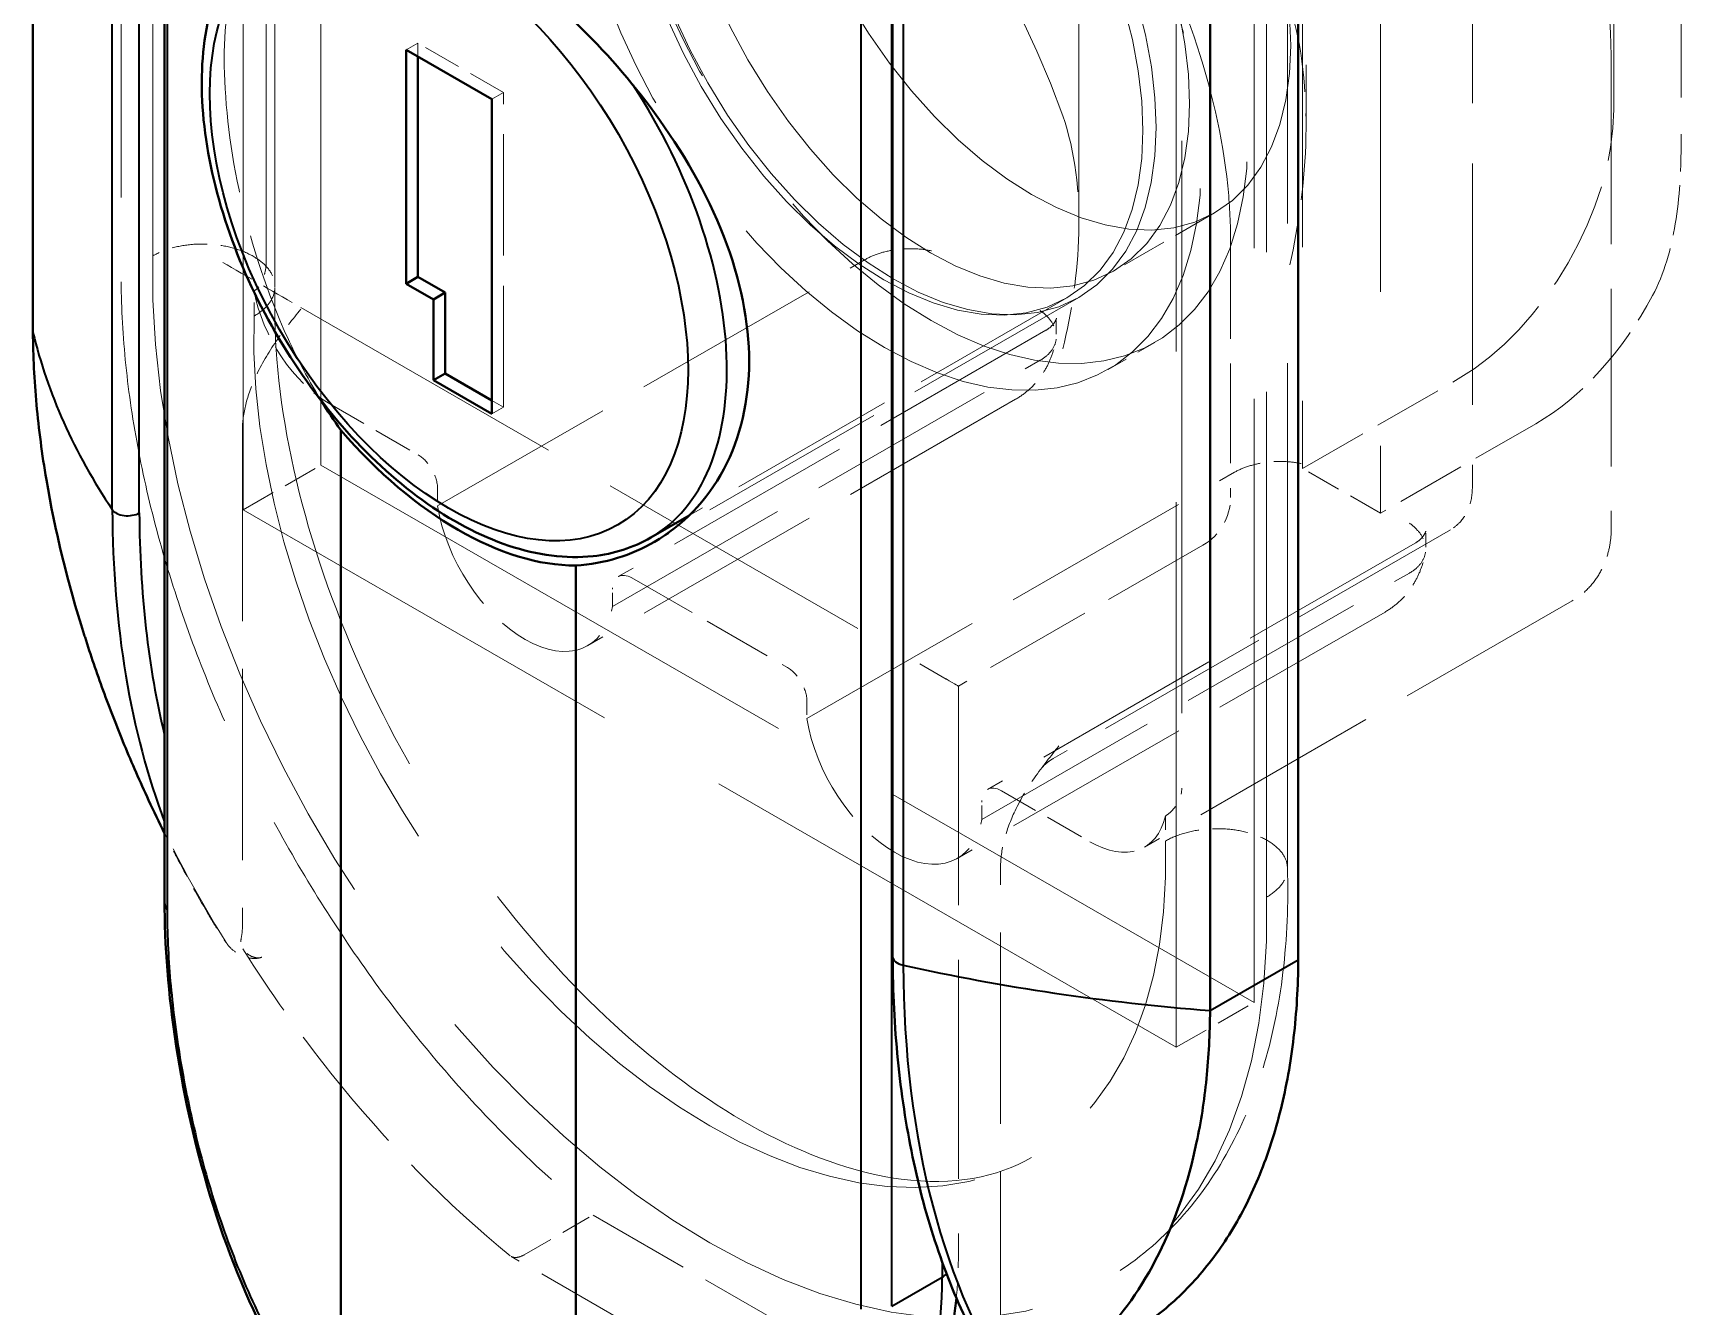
# Model space of a CAD drawing. Header units: millimetres. Extents: x 0 to 2378, y 0 to 1682.
# Drawn here: x 2203.35 to 2215.34, y 1392.49 to 1401.75 of the extents above; entities that cross this region are included whole.
import ezdxf

# ---------------------------------------------------------------- set-up
doc = ezdxf.new("R2010")
doc.units = ezdxf.units.MM
doc.header["$LTSCALE"] = 2
doc.linetypes.add('DASHED', pattern=[0.2067, 0.1654, -0.0413])
for name, color, linetype, lineweight in [('가려진 것(ISO)', 2, 'DASHED', 18), ('가시적인 것(ISO)', 3, 'Continuous', 40), ('가시적인 좁은 것(ISO)', 3, 'Continuous', 35)]:
    doc.layers.add(name, color=color, linetype=linetype, lineweight=lineweight)

msp = doc.modelspace()

# ---------------------------------------------------------------- linework, layer by layer
at = {"layer": '가려진 것(ISO)', "ltscale": 13.269749}
for p, q in [((2205.4491, 1430.004), (2205.4491, 1398.6102)), ((2212.2374, 1394.7011), (2212.2374, 1426.0949)), ((2211.6717, 1425.7692), (2211.6717, 1394.3754))]:
    msp.add_line(p, q, dxfattribs=at)
at = {"layer": '가려진 것(ISO)', "ltscale": 12.300426}
for p, q in [((2204.2273, 1400.1322), (2204.2273, 1429.2327)), ((2212.3279, 1424.5679), (2212.3279, 1395.4673))]:
    msp.add_line(p, q, dxfattribs=at)
at = {"layer": '가려진 것(ISO)', "ltscale": 12.2945}
msp.add_line((2205.115, 1399.9075), (2205.115, 1428.9941), dxfattribs=at)
at = {"layer": '가려진 것(ISO)', "ltscale": 14.08707}
msp.add_line((2203.9961, 1428.5099), (2203.9961, 1399.9436), dxfattribs=at)
at = {"layer": '가려진 것(ISO)', "ltscale": 13.770153}
msp.add_line((2204.8835, 1398.2844), (2204.8835, 1426.2082), dxfattribs=at)
at = {"layer": '가려진 것(ISO)', "ltscale": 12.584246}
for p, q in [((2205.0518, 1400.0947), (2205.0518, 1425.6136)), ((2211.7118, 1421.7784), (2211.7118, 1396.2595))]:
    msp.add_line(p, q, dxfattribs=at)
at = {"layer": '가려진 것(ISO)', "ltscale": 12.299444}
msp.add_line((2212.4802, 1424.7752), (2212.4802, 1395.6769), dxfattribs=at)
at = {"layer": '가려진 것(ISO)', "ltscale": 12.954181}
msp.add_line((2210.9632, 1400.3738), (2210.9632, 1422.2647), dxfattribs=at)
at = {"layer": '가려진 것(ISO)', "ltscale": 13.546203}
for p, q in [((2212.5909, 1421.4766), (2212.5909, 1398.5853)), ((2213.1566, 1421.1508), (2213.1566, 1398.2595))]:
    msp.add_line(p, q, dxfattribs=at)
at = {"layer": '가려진 것(ISO)', "ltscale": 12.106245}
msp.add_line((2212.6157, 1421.5409), (2212.6157, 1401.0829), dxfattribs=at)
at = {"layer": '가려진 것(ISO)', "ltscale": 3.237884}
for p, q in [((2214.8537, 1401.1964), (2214.8537, 1403.976)), ((2215.3436, 1403.6939), (2215.3436, 1400.9143))]:
    msp.add_line(p, q, dxfattribs=at)
at = {"layer": '가려진 것(ISO)', "ltscale": 5.303258}
msp.add_line((2213.8253, 1402.9954), (2213.8253, 1398.4427), dxfattribs=at)
at = {"layer": '가려진 것(ISO)', "ltscale": 0.114182}
for p, q in [((2206.0692, 1401.6299), (2206.1541, 1401.6788)), ((2206.6915, 1401.2716), (2206.7763, 1401.3204)), ((2206.6915, 1399.0802), (2206.7763, 1399.0313)), ((2206.6915, 1398.9824), (2206.7763, 1399.0313))]:
    msp.add_line(p, q, dxfattribs=at)
at = {"layer": '가려진 것(ISO)', "ltscale": 0.113741}
msp.add_line((2206.1541, 1401.6788), (2206.1541, 1401.581), dxfattribs=at)
at = {"layer": '가려진 것(ISO)', "ltscale": 0.837967}
msp.add_line((2206.7763, 1401.3204), (2206.1541, 1401.6788), dxfattribs=at)
at = {"layer": '가려진 것(ISO)', "ltscale": 3.906952}
msp.add_line((2214.836, 1401.508), (2214.836, 1398.154), dxfattribs=at)
at = {"layer": '가려진 것(ISO)', "ltscale": 2.666475}
msp.add_line((2206.7763, 1399.0313), (2206.7763, 1401.3204), dxfattribs=at)
at = {"layer": '가려진 것(ISO)', "ltscale": 0.990342}
msp.add_line((2211.9504, 1400.4442), (2211.215, 1400.0207), dxfattribs=at)
at = {"layer": '가려진 것(ISO)', "ltscale": 2.190301}
msp.add_line((2212.0663, 1400.2539), (2212.0663, 1398.3735), dxfattribs=at)
at = {"layer": '가려진 것(ISO)', "ltscale": 4.190233}
for p, q in [((2206.2977, 1398.3137), (2209.4089, 1400.1054)), ((2210.7234, 1399.5903), (2207.6121, 1397.7986)), ((2207.5705, 1397.5807), (2210.6817, 1399.3724)), ((2210.5031, 1399.0888), (2207.3918, 1397.2971)), ((2208.9847, 1396.7664), (2212.096, 1398.558)), ((2213.4104, 1398.0429), (2210.2991, 1396.2513)), ((2210.2575, 1396.0334), (2213.3687, 1397.8251)), ((2214.5524, 1397.6236), (2211.4411, 1395.832)), ((2213.1901, 1397.5414), (2210.0788, 1395.7498))]:
    msp.add_line(p, q, dxfattribs=at)
at = {"layer": '가려진 것(ISO)', "ltscale": 0.212589}
for p, q in [((2204.9627, 1399.6935), (2204.9627, 1399.876)), ((2211.5925, 1396.0582), (2211.5925, 1395.8756))]:
    msp.add_line(p, q, dxfattribs=at)
at = {"layer": '가려진 것(ISO)', "ltscale": 6.285399}
msp.add_line((2205.3023, 1399.7567), (2209.9692, 1397.0692), dxfattribs=at)
at = {"layer": '가려진 것(ISO)', "ltscale": 4.162764}
msp.add_line((2210.9631, 1399.8295), (2207.8722, 1398.0496), dxfattribs=at)
at = {"layer": '가려진 것(ISO)', "ltscale": 3.700663}
msp.add_line((2210.8756, 1399.8253), (2208.1278, 1398.243), dxfattribs=at)
at = {"layer": '가려진 것(ISO)', "ltscale": 0.135433}
for p, q in [((2210.7989, 1399.6613), (2210.7989, 1399.5449)), ((2213.4859, 1398.1139), (2213.4859, 1397.9976))]:
    msp.add_line(p, q, dxfattribs=at)
at = {"layer": '가려진 것(ISO)', "ltscale": 0.457027}
msp.add_line((2211.175, 1399.3053), (2211.5145, 1399.5008), dxfattribs=at)
at = {"layer": '가려진 것(ISO)', "ltscale": 1.523657}
for p, q in [((2212.5909, 1398.5853), (2213.7223, 1399.2368)), ((2214.288, 1398.911), (2213.1566, 1398.2595)), ((2207.7119, 1397.7888), (2208.8433, 1397.1373))]:
    msp.add_line(p, q, dxfattribs=at)
at = {"layer": '가려진 것(ISO)', "ltscale": 0.865891}
for p, q in [((2205.5133, 1399.0549), (2206.1563, 1398.6846)), ((2210.3989, 1396.2415), (2211.0419, 1395.8712))]:
    msp.add_line(p, q, dxfattribs=at)
at = {"layer": '가려진 것(ISO)', "ltscale": 4.204307}
for p, q in [((2204.8781, 1398.866), (2204.8781, 1395.2567)), ((2210.3935, 1392.0806), (2210.3935, 1395.6899))]:
    msp.add_line(p, q, dxfattribs=at)
at = {"layer": '가려진 것(ISO)', "ltscale": 0.761779}
for p, q in [((2204.8835, 1398.2844), (2205.4491, 1398.6102)), ((2213.1566, 1398.2595), (2212.5909, 1398.5853)), ((2211.6717, 1394.3754), (2212.2374, 1394.7011))]:
    msp.add_line(p, q, dxfattribs=at)
at = {"layer": '가려진 것(ISO)', "ltscale": 11.611031}
for p, q in [((2205.4491, 1398.6102), (2212.2374, 1394.7011)), ((2211.6717, 1394.3754), (2204.8835, 1398.2844))]:
    msp.add_line(p, q, dxfattribs=at)
at = {"layer": '가려진 것(ISO)', "ltscale": 0.146678}
for p, q in [((2206.2977, 1398.4397), (2206.2977, 1398.3137)), ((2207.5705, 1397.5807), (2207.5705, 1397.7067)), ((2208.9847, 1396.8924), (2208.9847, 1396.7664)), ((2210.2575, 1396.0334), (2210.2575, 1396.1594))]:
    msp.add_line(p, q, dxfattribs=at)
at = {"layer": '가려진 것(ISO)', "ltscale": 3.892772}
msp.add_line((2213.6665, 1398.14), (2210.7761, 1396.4756), dxfattribs=at)
at = {"layer": '가려진 것(ISO)', "ltscale": 2.39659}
msp.add_line((2211.8659, 1398.0269), (2210.0864, 1397.0021), dxfattribs=at)
at = {"layer": '가려진 것(ISO)', "ltscale": 4.816075}
msp.add_line((2210.0864, 1397.0021), (2210.0864, 1392.8677), dxfattribs=at)
at = {"layer": '가려진 것(ISO)', "ltscale": 0.673829}
msp.add_line((2206.9287, 1392.8669), (2207.429, 1393.155), dxfattribs=at)
at = {"layer": '가려진 것(ISO)', "ltscale": 2.285536}
msp.add_line((2207.429, 1393.155), (2209.1261, 1392.1778), dxfattribs=at)
at = {"layer": '가려진 것(ISO)', "ltscale": 2.274414}
msp.add_line((2208.5218, 1391.8822), (2206.833, 1392.8547), dxfattribs=at)
at = {"layer": '가려진 것(ISO)', "ltscale": 0.399244}
msp.add_arc((2211.6663, 1398.3735), 0.4, 299.93599, 0, dxfattribs=at)
at = {"layer": '가려진 것(ISO)', "ltscale": 13.476273}
for centre in [(2210.623, 1402.7493), (2209.8876, 1402.3259), (2209.5482, 1402.1304)]:
    msp.add_ellipse(centre, major_axis=(1.3274, -2.3051), ratio=0.5780931, dxfattribs=at)
at = {"layer": '가려진 것(ISO)', "ltscale": 13.819056}
for centre, major_axis, start_param, end_param in [((2209.8876, 1402.3259), (1.6268, -2.8251), 2.8711331, 8.1283086), ((2209.5482, 1402.1304), (-1.6268, 2.8251), 6.0127257, 11.2699013)]:
    msp.add_ellipse(centre, major_axis=major_axis, ratio=0.5780931, start_param=start_param, end_param=end_param, dxfattribs=at)
at = {"layer": '가려진 것(ISO)', "ltscale": 13.678923}
msp.add_ellipse((2209.6157, 1402.1693), major_axis=(1.3474, -2.3398), ratio=0.5780931, dxfattribs=at)
at = {"layer": '가려진 것(ISO)', "ltscale": 9.858713}
msp.add_ellipse((2208.5126, 1401.1253), major_axis=(-1.8464, 3.2064), ratio=0.5780931, start_param=4.3982095, end_param=6.6012322, dxfattribs=at)
at = {"layer": '가려진 것(ISO)', "ltscale": 2.393412}
msp.add_ellipse((2213.7223, 1400.5449), major_axis=(0.7985, 1.3865), ratio=0.5780931, start_param=3.9250571, end_param=5.4958534, dxfattribs=at)
at = {"layer": '가려진 것(ISO)', "ltscale": 14.833475}
msp.add_ellipse((2208.2776, 1397.64), major_axis=(2.8601, -4.9667), ratio=0.5780931, start_param=3.8948172, end_param=7.1046245, dxfattribs=at)
at = {"layer": '가려진 것(ISO)', "ltscale": 0.727532}
for centre, start_param, end_param in [((2205.0195, 1399.9208), 0.7863651, 2.3571614), ((2209.6864, 1397.2334), 2.3571614, 3.9279577)]:
    msp.add_ellipse(centre, major_axis=(-0.4, 0.2312), ratio=0.0016725, start_param=start_param, end_param=end_param, dxfattribs=at)
at = {"layer": '가려진 것(ISO)', "ltscale": 1.020362}
for centre, start_param, end_param in [((2205.5133, 1399.709), 4.1603181, 5.4997209), ((2211.0419, 1396.5252), 5.4997209, 6.8391236)]:
    msp.add_ellipse(centre, major_axis=(0.3992, -0.6933), ratio=0.5780931, start_param=start_param, end_param=end_param, dxfattribs=at)
at = {"layer": '가려진 것(ISO)', "ltscale": 1.292141}
msp.add_ellipse((2214.288, 1400.2191), major_axis=(-0.7985, -1.3865), ratio=0.5780931, start_param=0.7834645, end_param=1.6315265, dxfattribs=at)
at = {"layer": '가려진 것(ISO)', "ltscale": 12.168986}
msp.add_ellipse((2208.2776, 1397.64), major_axis=(2.3411, -4.0654), ratio=0.5780931, start_param=3.8912253, end_param=7.1082164, dxfattribs=at)
at = {"layer": '가려진 것(ISO)', "ltscale": 0.299089}
for centre, start_param, end_param in [((2206.1563, 1398.5211), 3.9289245, 5.4997209), ((2207.7119, 1397.6253), 5.4997209, 7.0705172), ((2208.8433, 1396.9738), 3.9289245, 5.4997209), ((2210.3989, 1396.078), 5.4997209, 7.0705172)]:
    msp.add_ellipse(centre, major_axis=(-0.0998, 0.1733), ratio=0.5780931, start_param=start_param, end_param=end_param, dxfattribs=at)
at = {"layer": '가려진 것(ISO)', "ltscale": 2.404839}
for centre in [(2206.9341, 1398.092), (2209.6211, 1396.5446)]:
    msp.add_ellipse(centre, major_axis=(0.4577, -0.7949), ratio=0.5780931, start_param=4.1231782, end_param=6.8762635, dxfattribs=at)
at = {"layer": '가려진 것(ISO)', "ltscale": 0.097924}
msp.add_ellipse((2204.7885, 1395.3194), major_axis=(-0.0294, 0.2232), ratio=0.3788681, start_param=3.9734289, end_param=4.3782623, dxfattribs=at)
at = {"layer": '가려진 것(ISO)', "ltscale": 13.092183}
msp.add_open_spline([(2214.836, 1401.508), (2214.836, 1401.9391), (2214.7735, 1402.3966), (2214.5366, 1403.3219), (2214.3624, 1403.7895), (2213.9221, 1404.6892), (2213.6566, 1405.1213), (2213.0587, 1405.9108), (2212.7265, 1406.268), (2212.0227, 1406.873), (2211.651, 1407.1202), (2210.8999, 1407.4715), (2210.5199, 1407.5766), (2209.8087, 1407.6131), (2209.4752, 1407.555), (2209.1311, 1407.3944), (2209.0844, 1407.3701), (2209.0387, 1407.3438)], degree=3, knots=[0, 0, 0, 0, 0.3342231, 0.3342231, 0.6672973, 0.6672973, 0.9985682, 0.9985682, 1.3301788, 1.3301788, 1.6639746, 1.6639746, 1.9966665, 1.9966665, 2.3046264, 2.3046264, 2.3542608, 2.3542608, 2.3542608, 2.3542608], dxfattribs=at)
at = {"layer": '가려진 것(ISO)', "ltscale": 10.22368}
msp.add_open_spline([(2207.4864, 1404.804), (2207.6864, 1404.9191), (2207.9128, 1404.9866), (2208.4013, 1405.0266), (2208.6645, 1404.9915), (2209.2205, 1404.8199), (2209.5136, 1404.6707), (2210.0871, 1404.2733), (2210.3668, 1404.0218), (2210.8791, 1403.4483), (2211.1118, 1403.1269), (2211.5103, 1402.4459), (2211.6762, 1402.0865), (2211.9261, 1401.3609), (2212.0098, 1400.9947), (2212.0594, 1400.5106), (2212.0663, 1400.3809), (2212.0663, 1400.2539)], degree=3, knots=[3.9289245, 3.9289245, 3.9289245, 3.9289245, 4.1952637, 4.1952637, 4.4852898, 4.4852898, 4.8133495, 4.8133495, 5.1518446, 5.1518446, 5.4878058, 5.4878058, 5.8222212, 5.8222212, 6.1579767, 6.1579767, 6.2831853, 6.2831853, 6.2831853, 6.2831853], dxfattribs=at)
at = {"layer": '가려진 것(ISO)', "ltscale": 3.952467}
msp.add_open_spline([(2205.4499, 1399.0803), (2205.3456, 1399.2495), (2205.2535, 1399.4282), (2205.0386, 1399.9172), (2204.9265, 1400.269), (2204.7806, 1400.9532), (2204.746, 1401.2853), (2204.746, 1401.5639), (2204.746, 1401.8425), (2204.7806, 1402.1029), (2204.8773, 1402.3699), (2204.9053, 1402.4293), (2204.9369, 1402.4823)], degree=3, knots=[-0.6574547, -0.6574547, -0.6574547, -0.6574547, -0.5112141, -0.5112141, -0.25560705, -0.25560705, 0, 0, 0, 0.25560705, 0.25560705, 0.33894025, 0.33894025, 0.33894025, 0.33894025], dxfattribs=at)
at = {"layer": '가려진 것(ISO)', "ltscale": 1.906355}
msp.add_open_spline([(2212.4985, 1401.9451), (2212.5888, 1401.6563), (2212.6216, 1401.3271), (2212.6081, 1400.6747), (2212.5612, 1400.3512), (2212.4985, 1400.0666)], degree=3, knots=[-0.47492577, -0.47492577, -0.47492577, -0.47492577, -0.23746289, -0.23746289, 0, 0, 0, 0], dxfattribs=at)
at = {"layer": '가려진 것(ISO)', "ltscale": 1.703598}
msp.add_open_spline([(2210.846, 1401.1495), (2210.9368, 1400.8903), (2210.9691, 1400.5936), (2210.9555, 1400.0046), (2210.9087, 1399.7123), (2210.846, 1399.4558)], degree=3, knots=[0.87117261, 0.87117261, 0.87117261, 0.87117261, 1.08406226, 1.08406226, 1.2969519, 1.2969519, 1.2969519, 1.2969519], dxfattribs=at)
at = {"layer": '가려진 것(ISO)', "ltscale": 1.106714}
msp.add_open_spline([(2215.1365, 1399.8425), (2215.2203, 1400.0011), (2215.2721, 1400.184), (2215.3346, 1400.5616), (2215.3436, 1400.7548), (2215.3436, 1400.9143)], degree=3, knots=[-0.89271233, -0.89271233, -0.89271233, -0.89271233, -0.7589759, -0.7589759, -0.61266995, -0.61266995, -0.61266995, -0.61266995], dxfattribs=at)
at = {"layer": '가려진 것(ISO)', "ltscale": 0.77784}
msp.add_open_spline([(2204.9627, 1400.1247), (2204.9245, 1400.1475), (2204.8802, 1400.1669), (2204.8318, 1400.1819), (2204.7834, 1400.1969), (2204.731, 1400.2075), (2204.6771, 1400.2131), (2204.6232, 1400.2187), (2204.5679, 1400.2193), (2204.5139, 1400.2148), (2204.4599, 1400.2104), (2204.4073, 1400.2009), (2204.3587, 1400.1868), (2204.3101, 1400.1728), (2204.2656, 1400.1543), (2204.2273, 1400.1322)], degree=3, knots=[0, 0, 0, 0, 0.2, 0.2, 0.2, 0.4, 0.4, 0.4, 0.6, 0.6, 0.6, 0.8, 0.8, 0.8, 1, 1, 1, 1], dxfattribs=at)
at = {"layer": '가려진 것(ISO)', "ltscale": 0.777845}
msp.add_open_spline([(2204.9627, 1399.6935), (2205.001, 1399.7155), (2205.0334, 1399.7413), (2205.0582, 1399.7695), (2205.0829, 1399.7977), (2205.1001, 1399.8284), (2205.1086, 1399.86), (2205.1171, 1399.8916), (2205.1171, 1399.9241), (2205.1084, 1399.9558), (2205.0998, 1399.9875), (2205.0826, 1400.0184), (2205.0579, 1400.047), (2205.0332, 1400.0756), (2205.0009, 1400.102), (2204.9627, 1400.1247)], degree=3, knots=[0, 0, 0, 0, 0.2, 0.2, 0.2, 0.4, 0.4, 0.4, 0.6, 0.6, 0.6, 0.8, 0.8, 0.8, 1, 1, 1, 1], dxfattribs=at)
at = {"layer": '가려진 것(ISO)', "ltscale": 0.600212}
for points in [[(2209.4089, 1400.1054), (2209.4383, 1400.1223), (2209.4724, 1400.1371), (2209.5095, 1400.1491), (2209.5467, 1400.1611), (2209.587, 1400.1702), (2209.6284, 1400.1761), (2209.6698, 1400.182), (2209.7122, 1400.1846), (2209.7538, 1400.1838), (2209.7954, 1400.183), (2209.8362, 1400.1789), (2209.8736, 1400.1717), (2209.9111, 1400.1645), (2209.9452, 1400.1543), (2209.9746, 1400.1418)], [(2210.6817, 1399.3724), (2210.7111, 1399.3893), (2210.7359, 1399.4094), (2210.755, 1399.4319), (2210.774, 1399.4543), (2210.7872, 1399.4791), (2210.7938, 1399.505), (2210.8005, 1399.5308), (2210.8006, 1399.5578), (2210.7941, 1399.5848), (2210.7875, 1399.6117), (2210.7743, 1399.6387), (2210.7552, 1399.664), (2210.7361, 1399.6894), (2210.7112, 1399.7132), (2210.6817, 1399.7346)], [(2212.096, 1398.558), (2212.1253, 1398.5749), (2212.1594, 1398.5897), (2212.1966, 1398.6017), (2212.2337, 1398.6137), (2212.2741, 1398.6229), (2212.3154, 1398.6288), (2212.3568, 1398.6346), (2212.3992, 1398.6372), (2212.4408, 1398.6364), (2212.4824, 1398.6357), (2212.5232, 1398.6315), (2212.5606, 1398.6243), (2212.5981, 1398.6171), (2212.6322, 1398.607), (2212.6616, 1398.5945)], [(2213.3687, 1397.8251), (2213.3981, 1397.842), (2213.4229, 1397.8621), (2213.442, 1397.8845), (2213.461, 1397.907), (2213.4742, 1397.9318), (2213.4809, 1397.9576), (2213.4875, 1397.9835), (2213.4876, 1398.0105), (2213.4811, 1398.0374), (2213.4745, 1398.0644), (2213.4613, 1398.0913), (2213.4422, 1398.1167), (2213.4231, 1398.1421), (2213.3982, 1398.1659), (2213.3687, 1398.1873)]]:
    msp.add_open_spline(points, degree=3, knots=[0, 0, 0, 0, 0.2, 0.2, 0.2, 0.4, 0.4, 0.4, 0.6, 0.6, 0.6, 0.8, 0.8, 0.8, 1, 1, 1, 1], dxfattribs=at)
at = {"layer": '가려진 것(ISO)', "ltscale": 0.249534}
msp.add_open_spline([(2205.0518, 1400.0947), (2205.0518, 1400.0687), (2205.048, 1400.0341), (2205.0365, 1399.9872), (2205.03, 1399.9673), (2205.0162, 1399.9359), (2205.0074, 1399.9201), (2204.9866, 1399.8936), (2204.9746, 1399.8829), (2204.9627, 1399.876)], degree=3, knots=[0.062306408, 0.062306408, 0.062306408, 0.062306408, 0.086141003, 0.086141003, 0.099228248, 0.099228248, 0.111920532, 0.111920532, 0.124612816, 0.124612816, 0.124612816, 0.124612816], dxfattribs=at)
at = {"layer": '가려진 것(ISO)', "ltscale": 9.984106}
msp.add_open_spline([(2203.9961, 1399.9436), (2203.9973, 1399.747), (2204.0199, 1399.3416), (2204.1142, 1398.7078), (2204.2674, 1398.0572), (2204.4772, 1397.3993), (2204.7411, 1396.7419), (2205.0562, 1396.0932), (2205.4158, 1395.4678), (2205.8162, 1394.8705), (2206.268, 1394.2891), (2206.8052, 1393.699), (2207.2076, 1393.3343), (2207.429, 1393.155)], degree=3, knots=[0, 0, 0, 0, 0.0871226, 0.1744185, 0.2617324, 0.3487561, 0.4359269, 0.5237497, 0.6116961, 0.6976482, 0.7858221, 0.8838338, 1, 1, 1, 1], dxfattribs=at)
at = {"layer": '가려진 것(ISO)', "ltscale": 14.046582}
msp.add_open_spline([(2210.6187, 1393.5745), (2210.365, 1393.4284), (2210.0529, 1393.3671), (2209.3776, 1393.4551), (2209.0479, 1393.5611), (2208.3766, 1393.9081), (2208.037, 1394.1417), (2207.3722, 1394.7212), (2207.0473, 1395.0676), (2206.4486, 1395.8409), (2206.1753, 1396.2683), (2205.7123, 1397.1578), (2205.5229, 1397.6198), (2205.2476, 1398.5256), (2205.1614, 1398.9693), (2205.1138, 1399.5611), (2205.1094, 1399.7355), (2205.1149, 1399.9017)], degree=3, knots=[0.7873319, 0.7873319, 0.7873319, 0.7873319, 1.203022, 1.203022, 1.5198952, 1.5198952, 1.8212495, 1.8212495, 2.1250426, 2.1250426, 2.4316812, 2.4316812, 2.7389602, 2.7389602, 3.0444403, 3.0444403, 3.1787211, 3.1787211, 3.1787211, 3.1787211], dxfattribs=at)
at = {"layer": '가려진 것(ISO)', "ltscale": 0.98314}
for points, knots in [([(2204.8781, 1398.866), (2204.8781, 1398.9206), (2204.8874, 1398.9906), (2204.9182, 1399.1151), (2204.9463, 1399.1927), (2205.0148, 1399.3409), (2205.0665, 1399.4282), (2205.1818, 1399.5938), (2205.245, 1399.6723), (2205.3023, 1399.7436)], [-0.24364092, -0.24364092, -0.24364092, -0.24364092, -0.1935549, -0.1935549, -0.14040036, -0.14040036, -0.07020018, -0.07020018, 0, 0, 0, 0]), ([(2210.8178, 1396.5674), (2210.7604, 1396.4962), (2210.6972, 1396.4176), (2210.5819, 1396.2521), (2210.5302, 1396.1647), (2210.4618, 1396.0166), (2210.4337, 1395.939), (2210.4029, 1395.8145), (2210.3935, 1395.7444), (2210.3935, 1395.6899)], [0, 0, 0, 0, 0.07020018, 0.07020018, 0.14040036, 0.14040036, 0.1935549, 0.1935549, 0.24364092, 0.24364092, 0.24364092, 0.24364092])]:
    msp.add_open_spline(points, degree=3, knots=knots, dxfattribs=at)
at = {"layer": '가려진 것(ISO)', "ltscale": 0.360934}
for points in [[(2210.7234, 1399.5903), (2210.739, 1399.5993), (2210.7534, 1399.6106), (2210.7758, 1399.6333), (2210.784, 1399.6446), (2210.7949, 1399.6629), (2210.7976, 1399.6698), (2210.8002, 1399.6776), (2210.8001, 1399.6784), (2210.7994, 1399.674), (2210.7989, 1399.6689), (2210.7989, 1399.6613)], [(2213.4104, 1398.0429), (2213.4261, 1398.052), (2213.4404, 1398.0633), (2213.4628, 1398.086), (2213.471, 1398.0973), (2213.4819, 1398.1155), (2213.4846, 1398.1225), (2213.4872, 1398.1302), (2213.4871, 1398.131), (2213.4865, 1398.1267), (2213.4859, 1398.1215), (2213.4859, 1398.1139)]]:
    msp.add_open_spline(points, degree=3, knots=[2.35426078, 2.35426078, 2.35426078, 2.35426078, 2.51172716, 2.51172716, 2.66919353, 2.66919353, 2.8266599, 2.8266599, 2.98412628, 2.98412628, 3.14159265, 3.14159265, 3.14159265, 3.14159265], dxfattribs=at)
at = {"layer": '가려진 것(ISO)', "ltscale": 0.552916}
for points in [[(2210.5031, 1399.0888), (2210.5365, 1399.108), (2210.5679, 1399.1306), (2210.6249, 1399.1809), (2210.6505, 1399.2085), (2210.6952, 1399.2663), (2210.7144, 1399.2966), (2210.7467, 1399.358), (2210.76, 1399.3892), (2210.7814, 1399.4515), (2210.7896, 1399.4827), (2210.7958, 1399.5136)], [(2213.1901, 1397.5414), (2213.2235, 1397.5607), (2213.2549, 1397.5833), (2213.3119, 1397.6335), (2213.3375, 1397.6611), (2213.3822, 1397.719), (2213.4014, 1397.7492), (2213.4338, 1397.8107), (2213.447, 1397.8419), (2213.4684, 1397.9042), (2213.4766, 1397.9353), (2213.4828, 1397.9662)]]:
    msp.add_open_spline(points, degree=3, knots=[5.49585344, 5.49585344, 5.49585344, 5.49585344, 5.61254547, 5.61254547, 5.72923751, 5.72923751, 5.84592955, 5.84592955, 5.96262158, 5.96262158, 6.07931362, 6.07931362, 6.07931362, 6.07931362], dxfattribs=at)
at = {"layer": '가려진 것(ISO)', "ltscale": 0.349961}
msp.add_open_spline([(2213.8253, 1398.4427), (2213.8253, 1398.3923), (2213.8169, 1398.3412), (2213.7823, 1398.2548), (2213.7581, 1398.2171), (2213.7094, 1398.1687), (2213.6888, 1398.1528), (2213.6665, 1398.14)], degree=3, knots=[0, 0, 0, 0, 0.03855932, 0.03855932, 0.071695482, 0.071695482, 0.09140513, 0.09140513, 0.09140513, 0.09140513], dxfattribs=at)
at = {"layer": '가려진 것(ISO)', "ltscale": 0.639578}
msp.add_open_spline([(2214.836, 1398.154), (2214.836, 1398.1187), (2214.8336, 1398.0826), (2214.8226, 1398.0089), (2214.814, 1397.9713), (2214.7884, 1397.8952), (2214.7714, 1397.8567), (2214.7268, 1397.7815), (2214.6991, 1397.7447), (2214.6329, 1397.6778), (2214.5944, 1397.6478), (2214.5524, 1397.6236)], degree=3, knots=[0, 0, 0, 0, 0.15746637, 0.15746637, 0.31493275, 0.31493275, 0.47239912, 0.47239912, 0.6298655, 0.6298655, 0.78733187, 0.78733187, 0.78733187, 0.78733187], dxfattribs=at)
at = {"layer": '가려진 것(ISO)', "ltscale": 2.363437}
msp.add_open_spline([(2204.7588, 1395.1384), (2204.5402, 1395.4933), (2204.3427, 1395.8617), (2203.9987, 1396.6077), (2203.8525, 1396.983), (2203.733, 1397.3578)], degree=3, knots=[-1.25220925, -1.25220925, -1.25220925, -1.25220925, -0.93896824, -0.93896824, -0.63068901, -0.63068901, -0.63068901, -0.63068901], dxfattribs=at)
at = {"layer": '가려진 것(ISO)', "ltscale": 0.19701}
msp.add_open_spline([(2210.7761, 1396.4756), (2210.7679, 1396.4708), (2210.7598, 1396.4657), (2210.7444, 1396.4549), (2210.737, 1396.4493), (2210.723, 1396.4377), (2210.7164, 1396.4317), (2210.704, 1396.4196), (2210.6983, 1396.4135), (2210.6879, 1396.4014), (2210.6831, 1396.3954), (2210.6788, 1396.3896)], degree=3, knots=[5.49585344, 5.49585344, 5.49585344, 5.49585344, 5.54546506, 5.54546506, 5.59507669, 5.59507669, 5.64468831, 5.64468831, 5.69429994, 5.69429994, 5.74391156, 5.74391156, 5.74391156, 5.74391156], dxfattribs=at)
at = {"layer": '가려진 것(ISO)', "ltscale": 0.249627}
msp.add_open_spline([(2211.5925, 1396.0582), (2211.6009, 1396.063), (2211.6102, 1396.0695), (2211.6287, 1396.085), (2211.6378, 1396.0939), (2211.6558, 1396.1139), (2211.6652, 1396.1262), (2211.6817, 1396.1519), (2211.6888, 1396.1654), (2211.7061, 1396.2064), (2211.7118, 1396.2346), (2211.7118, 1396.2595)], degree=3, knots=[-0.190458105, -0.190458105, -0.190458105, -0.190458105, -0.181558654, -0.181558654, -0.172659203, -0.172659203, -0.16123742, -0.16123742, -0.149815637, -0.149815637, -0.12697207, -0.12697207, -0.12697207, -0.12697207], dxfattribs=at)
at = {"layer": '가려진 것(ISO)', "ltscale": 0.629717}
msp.add_open_spline([(2204.6263, 1395.3497), (2204.5456, 1395.488), (2204.4695, 1395.6259), (2204.3685, 1395.8194), (2204.3399, 1395.8755), (2204.312, 1395.9314)], degree=3, knots=[1.103074766, 1.103074766, 1.103074766, 1.103074766, 1.136221362, 1.136221362, 1.149791976, 1.149791976, 1.149791976, 1.149791976], dxfattribs=at)
at = {"layer": '가려진 것(ISO)', "ltscale": 0.777847}
msp.add_open_spline([(2211.5925, 1395.8756), (2211.6312, 1395.8979), (2211.6759, 1395.9167), (2211.7245, 1395.9311), (2211.773, 1395.9456), (2211.8254, 1395.9558), (2211.879, 1395.9611), (2211.9326, 1395.9665), (2211.9873, 1395.9671), (2212.0409, 1395.9629), (2212.0945, 1395.9587), (2212.147, 1395.9497), (2212.1956, 1395.9363), (2212.2443, 1395.9228), (2212.2891, 1395.9049), (2212.3279, 1395.8834)], degree=3, knots=[0, 0, 0, 0, 0.2, 0.2, 0.2, 0.4, 0.4, 0.4, 0.6, 0.6, 0.6, 0.8, 0.8, 0.8, 1, 1, 1, 1], dxfattribs=at)
at = {"layer": '가려진 것(ISO)', "ltscale": 0.777842}
msp.add_open_spline([(2212.3279, 1395.8834), (2212.3666, 1395.8619), (2212.3991, 1395.8368), (2212.4238, 1395.8096), (2212.4485, 1395.7823), (2212.4655, 1395.7528), (2212.4739, 1395.7225), (2212.4823, 1395.6923), (2212.4823, 1395.6613), (2212.4738, 1395.6309), (2212.4653, 1395.6005), (2212.4484, 1395.5707), (2212.4237, 1395.543), (2212.399, 1395.5152), (2212.3665, 1395.4896), (2212.3279, 1395.4673)], degree=3, knots=[0, 0, 0, 0, 0.2, 0.2, 0.2, 0.4, 0.4, 0.4, 0.6, 0.6, 0.6, 0.8, 0.8, 0.8, 1, 1, 1, 1], dxfattribs=at)
at = {"layer": '가려진 것(ISO)', "ltscale": 4.450606}
msp.add_open_spline([(2212.4801, 1395.6818), (2212.4878, 1395.4207), (2212.4773, 1395.1665), (2212.4183, 1394.6775), (2212.3697, 1394.4427), (2212.2325, 1393.9981), (2212.1438, 1393.7884), (2211.9249, 1393.4016), (2211.7944, 1393.2246), (2211.4937, 1392.9138), (2211.3235, 1392.7803), (2211.1377, 1392.6733)], degree=3, knots=[6.24859642, 6.24859642, 6.24859642, 6.24859642, 6.41298057, 6.41298057, 6.57736472, 6.57736472, 6.74174887, 6.74174887, 6.90613303, 6.90613303, 7.07051718, 7.07051718, 7.07051718, 7.07051718], dxfattribs=at)
at = {"layer": '가려진 것(ISO)', "ltscale": 0.383905}
msp.add_open_spline([(2204.6263, 1395.3497), (2204.635, 1395.3347), (2204.6438, 1395.3199), (2204.6616, 1395.2903), (2204.6705, 1395.2756), (2204.6886, 1395.2464), (2204.6977, 1395.2319), (2204.7161, 1395.2031), (2204.7253, 1395.1887), (2204.744, 1395.1602), (2204.7534, 1395.1461), (2204.7629, 1395.132)], degree=3, knots=[0.467721635, 0.467721635, 0.467721635, 0.467721635, 0.476527417, 0.476527417, 0.4853332, 0.4853332, 0.494138983, 0.494138983, 0.502944766, 0.502944766, 0.511750549, 0.511750549, 0.511750549, 0.511750549], dxfattribs=at)
at = {"layer": '가려진 것(ISO)', "ltscale": 0.308162}
msp.add_open_spline([(2205.0192, 1395.0312), (2205.0037, 1395.0244), (2204.9848, 1395.0211), (2204.9529, 1395.0217), (2204.9419, 1395.0229), (2204.9139, 1395.0281), (2204.8967, 1395.0333), (2204.8549, 1395.0505), (2204.8303, 1395.065), (2204.7878, 1395.0998), (2204.7708, 1395.1189), (2204.7588, 1395.1384)], degree=3, knots=[-0.070781201, -0.070781201, -0.070781201, -0.070781201, -0.055461964, -0.055461964, -0.047642977, -0.047642977, -0.035476886, -0.035476886, -0.017217394, -0.017217394, -0.000001042, -0.000001042, -0.000001042, -0.000001042], dxfattribs=at)
at = {"layer": '가려진 것(ISO)', "ltscale": 0.350519}
msp.add_open_spline([(2205.0192, 1395.0312), (2205.011, 1395.0276), (2205.0024, 1395.0261), (2204.9844, 1395.0256), (2204.9749, 1395.027), (2204.947, 1395.0344), (2204.9281, 1395.0445), (2204.8961, 1395.07), (2204.8785, 1395.0887), (2204.8645, 1395.1336), (2204.866, 1395.1539), (2204.8708, 1395.1773)], degree=3, knots=[0.000001, 0.000001, 0.000001, 0.000001, 0.008116123, 0.008116123, 0.017280138, 0.017280138, 0.036812418, 0.036812418, 0.056177073, 0.056177073, 0.072028344, 0.072028344, 0.072028344, 0.072028344], dxfattribs=at)
at = {"layer": '가려진 것(ISO)', "ltscale": 2.948595}
msp.add_open_spline([(2206.8259, 1392.8595), (2206.3685, 1393.2304), (2205.9226, 1393.6849), (2205.2949, 1394.4728), (2205.0795, 1394.7763), (2204.8814, 1395.0907)], degree=3, knots=[0, 0, 0, 0, 0.49236315, 0.49236315, 0.7715034, 0.7715034, 0.7715034, 0.7715034], dxfattribs=at)
at = {"layer": '가려진 것(ISO)', "ltscale": 0.299839}
msp.add_open_spline([(2206.9287, 1392.8669), (2206.9104, 1392.8564), (2206.8924, 1392.8497), (2206.876, 1392.8476), (2206.8596, 1392.8455), (2206.8448, 1392.8479), (2206.8329, 1392.8547), (2206.8211, 1392.8616), (2206.8121, 1392.8729), (2206.8068, 1392.8876), (2206.8014, 1392.9023), (2206.7996, 1392.9205), (2206.8015, 1392.9408)], degree=3, knots=[0, 0, 0, 0, 0.25, 0.25, 0.25, 0.5, 0.5, 0.5, 0.75, 0.75, 0.75, 1, 1, 1, 1], dxfattribs=at)
at = {"layer": '가려진 것(ISO)', "ltscale": 0.360716}
msp.add_open_spline([(2210.0716, 1392.5531), (2210.0815, 1392.6558), (2210.0864, 1392.7608), (2210.0864, 1392.8677)], degree=3, dxfattribs=at)
at = {"layer": '가시적인 것(ISO)'}
for p, q in [((2203.3542, 1428.1404), (2203.3542, 1399.574)), ((2204.312, 1424.3179), (2204.312, 1395.4258)), ((2212.5591, 1395.0124), (2212.5591, 1423.5788)), ((2211.9173, 1423.2092), (2211.9173, 1394.6428)), ((2209.6081, 1421.1975), (2209.6081, 1395.0371)), ((2206.0692, 1401.6299), (2206.0692, 1399.9294)), ((2206.6915, 1401.2716), (2206.0692, 1401.6299)), ((2206.1541, 1401.581), (2206.1541, 1399.9783)), ((2206.6915, 1398.9824), (2206.6915, 1401.2716)), ((2206.0692, 1399.9294), (2206.1541, 1399.9783)), ((2206.0692, 1399.9294), (2206.2672, 1399.8154)), ((2206.1541, 1399.9783), (2206.3521, 1399.8642)), ((2206.2672, 1399.8154), (2206.3521, 1399.8642)), ((2206.2672, 1399.8154), (2206.2672, 1399.2267)), ((2206.3521, 1399.8642), (2206.3521, 1399.2756)), ((2206.2672, 1399.2267), (2206.3521, 1399.2756)), ((2206.3521, 1399.2756), (2206.6915, 1399.0802)), ((2206.2672, 1399.2267), (2206.6915, 1398.9824)), ((2205.5936, 1398.8642), (2205.5935, 1391.4907)), ((2208.1278, 1398.243), (2207.8492, 1398.0825)), ((2207.3036, 1397.8795), (2207.3036, 1390.506))]:
    msp.add_line(p, q, dxfattribs=at)
for centre, major_axis, ratio, start_param, end_param in [((2206.4486, 1400.3455), (1.3474, -2.3398), 0.5780931, 5.0353615, 5.9640802), ((2209.7281, 1395.0374), (-0.12, -0.0005), 0.5787986, 6.2806336, 6.2831853)]:
    msp.add_ellipse(centre, major_axis=major_axis, ratio=ratio, start_param=start_param, end_param=end_param, dxfattribs=at)
for points, knots in [([(2205.1944, 1402.6927), (2205.0514, 1402.6104), (2204.9293, 1402.4931), (2204.7336, 1402.1988), (2204.6635, 1402.0186), (2204.5797, 1401.6051), (2204.5714, 1401.368), (2204.6209, 1400.8681), (2204.6798, 1400.6049), (2204.8572, 1400.0819), (2204.9753, 1399.8223), (2205.2586, 1399.331), (2205.4235, 1399.0993), (2205.7852, 1398.6855), (2205.9821, 1398.5035), (2206.3914, 1398.2078), (2206.604, 1398.0944), (2207.024, 1397.9544), (2207.2321, 1397.9265), (2207.5789, 1397.964), (2207.7219, 1398.0092), (2207.8492, 1398.0825)], [2.3542608, 2.3542608, 2.3542608, 2.3542608, 2.6341338, 2.6341338, 2.9347287, 2.9347287, 3.2623857, 3.2623857, 3.5951268, 3.5951268, 3.9258861, 3.9258861, 4.2556663, 4.2556663, 4.5864294, 4.5864294, 4.9191665, 4.9191665, 5.2466416, 5.2466416, 5.4958534, 5.4958534, 5.4958534, 5.4958534]), ([(2207.3036, 1401.8267), (2207.5128, 1401.6238), (2207.7098, 1401.3985), (2208.0764, 1400.8991), (2208.2577, 1400.5872), (2208.5022, 1399.9598), (2208.5644, 1399.6437), (2208.5644, 1399.0864), (2208.5022, 1398.8101), (2208.2577, 1398.3507), (2208.0764, 1398.1679), (2207.7098, 1397.9555), (2207.5128, 1397.8929), (2207.3036, 1397.8795)], [1.3231563, 1.3231563, 1.3231563, 1.3231563, 1.5334605, 1.5334605, 1.7890676, 1.7890676, 2.0446746, 2.0446746, 2.3002817, 2.3002817, 2.5558887, 2.5558887, 2.766193, 2.766193, 2.766193, 2.766193]), ([(2203.733, 1397.3578), (2203.7311, 1397.3638), (2203.7292, 1397.3698), (2203.6067, 1397.7566), (2203.5144, 1398.1345), (2203.4204, 1398.6882), (2203.3966, 1398.8703), (2203.364, 1399.2277), (2203.3553, 1399.4031), (2203.3542, 1399.574)], [-0.63068901, -0.63068901, -0.63068901, -0.63068901, -0.62576145, -0.62576145, -0.3126285, -0.3126285, -0.1562493, -0.1562493, -0.000001, -0.000001, -0.000001, -0.000001]), ([(2204.312, 1395.9314), (2204.2718, 1396.0121), (2204.2331, 1396.0924), (2204.1327, 1396.308), (2204.0738, 1396.4424), (2203.9637, 1396.7088), (2203.9126, 1396.8407), (2203.8175, 1397.1015), (2203.7736, 1397.2305), (2203.733, 1397.3578)], [1.14979198, 1.14979198, 1.14979198, 1.14979198, 1.16936796, 1.16936796, 1.20251455, 1.20251455, 1.23566115, 1.23566115, 1.26880775, 1.26880775, 1.26880775, 1.26880775]), ([(2205.8905, 1391.1202), (2205.6409, 1391.3559), (2205.4154, 1391.6448), (2205.0316, 1392.2824), (2204.8687, 1392.6392), (2204.6043, 1393.3858), (2204.5016, 1393.7861), (2204.3634, 1394.549), (2204.3242, 1394.9219), (2204.3128, 1395.3151), (2204.312, 1395.3709), (2204.312, 1395.4258)], [0, 0, 0, 0, 0.2898076, 0.2898076, 0.5816527, 0.5816527, 0.8845661, 0.8845661, 1.1797636, 1.1797636, 1.2294737, 1.2294737, 1.2294737, 1.2294737]), ([(2209.6081, 1395.0369), (2209.6093, 1394.7795), (2209.6219, 1394.5285), (2209.6703, 1394.0421), (2209.706, 1393.8066), (2209.8003, 1393.3534), (2209.8588, 1393.1358), (2209.9983, 1392.7208), (2210.0792, 1392.5234), (2210.2629, 1392.151), (2210.3656, 1391.976), (2210.4788, 1391.8133)], [0.00509329, 0.00509329, 0.00509329, 0.00509329, 0.10830819, 0.10830819, 0.2115231, 0.2115231, 0.314738, 0.314738, 0.4179529, 0.4179529, 0.52116781, 0.52116781, 0.52116781, 0.52116781]), ([(2211.3007, 1392.2709), (2211.3663, 1392.3087), (2211.5473, 1392.4269), (2211.8148, 1392.6694), (2212.079, 1393.0239), (2212.2885, 1393.4406), (2212.4413, 1393.9143), (2212.5353, 1394.4388), (2212.5579, 1394.8175), (2212.5591, 1395.0124)], [0.42857124, 0.42857124, 0.42857124, 0.42857124, 0.47615982, 0.56428185, 0.65167954, 0.73872097, 0.8258694, 0.91296247, 1, 1, 1, 1]), ([(2211.9173, 1394.6428), (2211.9162, 1394.4731), (2211.9075, 1394.3077), (2211.875, 1393.9877), (2211.8511, 1393.8331), (2211.7571, 1393.3876), (2211.6647, 1393.1159), (2211.4235, 1392.6322), (2211.2754, 1392.4215), (2210.9288, 1392.0689), (2210.7313, 1391.9281), (2210.5127, 1391.8249)], [-1.2507899, -1.2507899, -1.2507899, -1.2507899, -1.0946869, -1.0946869, -0.9384539, -0.9384539, -0.625614, -0.625614, -0.3128247, -0.3128247, -0.0000009, -0.0000009, -0.0000009, -0.0000009]), ([(2209.1993, 1391.005), (2209.3176, 1391.0731), (2209.4264, 1391.1575), (2209.6194, 1391.3525), (2209.7036, 1391.463), (2209.8462, 1391.7035), (2209.9046, 1391.8334), (2209.9969, 1392.1077), (2210.0308, 1392.2522), (2210.0605, 1392.4519), (2210.0667, 1392.5022), (2210.0716, 1392.5531)], [5.49585344, 5.49585344, 5.49585344, 5.49585344, 5.65331981, 5.65331981, 5.81078618, 5.81078618, 5.96825256, 5.96825256, 6.12571893, 6.12571893, 6.17787012, 6.17787012, 6.17787012, 6.17787012])]:
    msp.add_open_spline(points, degree=3, knots=knots, dxfattribs=at)
msp.add_open_spline([(2205.5936, 1398.8642), (2205.5435, 1398.9339), (2205.4955, 1399.0062), (2205.4499, 1399.0803)], degree=3, dxfattribs=at)
at = {"layer": '가시적인 좁은 것(ISO)'}
for p, q in [((2203.931, 1398.286), (2203.931, 1424.4465)), ((2204.1279, 1398.2619), (2204.1279, 1424.4224)), ((2204.33, 1424.2701), (2204.33, 1395.378)), ((2209.3788, 1392.4707), (2209.3794, 1421.3625)), ((2209.6031, 1392.4939), (2209.6031, 1421.3559)), ((2209.685, 1421.133), (2209.685, 1394.9725)), ((2211.9173, 1394.6428), (2212.5591, 1395.0124)), ((2209.9692, 1392.8119), (2209.9692, 1392.7048)), ((2209.6031, 1392.4939), (2209.9692, 1392.7048))]:
    msp.add_line(p, q, dxfattribs=at)
msp.add_ellipse((2206.3804, 1400.3062), major_axis=(1.2276, -2.1318), ratio=0.5780931, dxfattribs=at)
for centre, major_axis, ratio, start_param, end_param in [((2206.5218, 1400.3876), (1.3274, -2.3051), 0.5780931, 0, 1.6666589), ((2213.2952, 1400.3879), (-10.0359, -0.0276), 0.5774617, 0.1361468, 0.3663913), ((2210.4051, 1402.0522), (4.5691, 7.9343), 0.5780931, 2.3593541, 2.699046), ((2204.043, 1398.3108), (-0.12, 0), 0.5758617, 0.3679759, 2.3562005), ((2210.5244, 1401.9836), (4.5143, 7.8392), 0.5780931, 2.3594158, 2.594824), ((2204.512, 1395.4258), (-0.2, 0), 0.5758617, 0, 0.4274471), ((2209.7281, 1395.0374), (-0.12, -0.0005), 0.5787986, 0, 1.2002707), ((2216.159, 1398.7388), (-4.5691, -7.9343), 0.5780931, 5.5009467, 6.0071089), ((2213.2952, 1400.3879), (-10.036, -0.0241), 0.5776915, 1.2014368, 1.4316813), ((2207.3529, 1394.2114), (1.8464, -3.2064), 0.5780931, 0, 0.7873319), ((2209.6864, 1392.8677), (-0.4, 0), 0.5758617, 2.3561945, 2.4776701)]:
    msp.add_ellipse(centre, major_axis=major_axis, ratio=ratio, start_param=start_param, end_param=end_param, dxfattribs=at)
msp.add_open_spline([(2204.33, 1395.378), (2204.33, 1395.2131), (2204.3377, 1395.0401), (2204.3535, 1394.8576), (2204.3694, 1394.675), (2204.3934, 1394.483), (2204.4263, 1394.2854), (2204.4592, 1394.0878), (2204.5011, 1393.8846), (2204.5522, 1393.6811), (2204.6033, 1393.4775), (2204.6636, 1393.2737), (2204.7328, 1393.0746), (2204.8021, 1392.8756), (2204.8802, 1392.6815), (2204.9672, 1392.4952), (2205.0541, 1392.3089), (2205.15, 1392.1304), (2205.2542, 1391.9625), (2205.3584, 1391.7946), (2205.471, 1391.6373), (2205.5935, 1391.4907)], degree=3, knots=[0, 0, 0, 0, 0.14285714, 0.14285714, 0.14285714, 0.28571429, 0.28571429, 0.28571429, 0.42857143, 0.42857143, 0.42857143, 0.57142857, 0.57142857, 0.57142857, 0.71428571, 0.71428571, 0.71428571, 0.85714286, 0.85714286, 0.85714286, 0.99999823, 0.99999823, 0.99999823, 0.99999823], dxfattribs=at)

doc.saveas('drawing.dxf')
